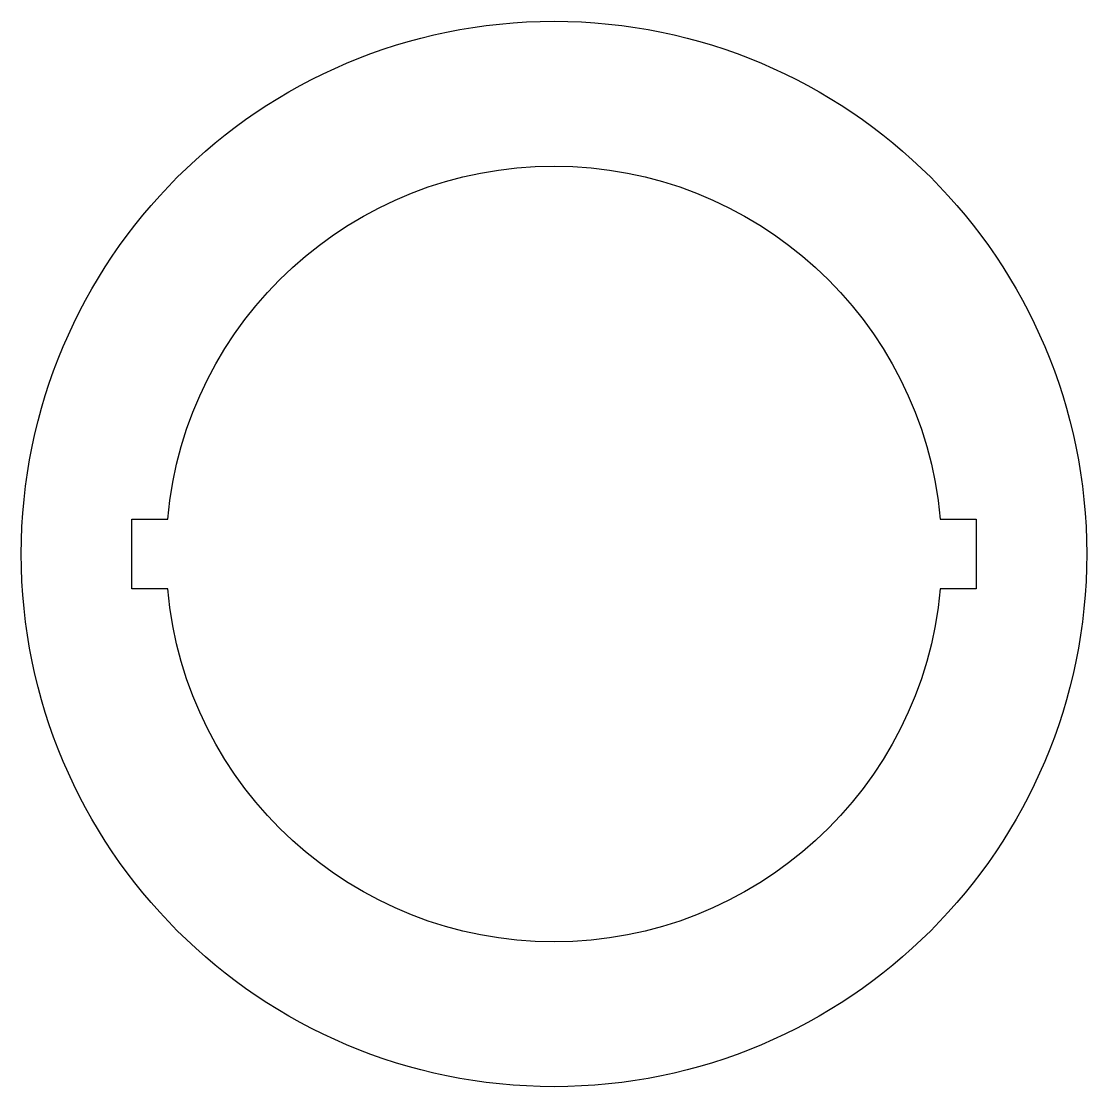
# Model space of a CAD drawing. Header units: millimetres. Extents: x -355.9 to -264.1, y -49 to 42.8.
import ezdxf

# ---------------------------------------------------------------- set-up
doc = ezdxf.new("R2010")
doc.units = ezdxf.units.MM
doc.layers.add('CUTOUTS', color=1, linetype='CONTINUOUS')
doc.layers.add('PERIMETER', color=5, linetype='CONTINUOUS')

msp = doc.modelspace()

# ---------------------------------------------------------------- linework, layer by layer
at = {"layer": 'CUTOUTS'}
msp.add_lwpolyline([(-276.732, -0.075), (-273.647, -0.075), (-273.647, -6.084), (-276.732, -6.084, -0.913744), (-343.268, -6.084), (-346.353, -6.084), (-346.353, -0.075), (-343.268, -0.075, -0.913758)], format="xyb", close=True, dxfattribs=at)
at = {"layer": 'PERIMETER'}
msp.add_circle((-310, -3.079), 45.873, dxfattribs=at)

doc.saveas('drawing.dxf')
